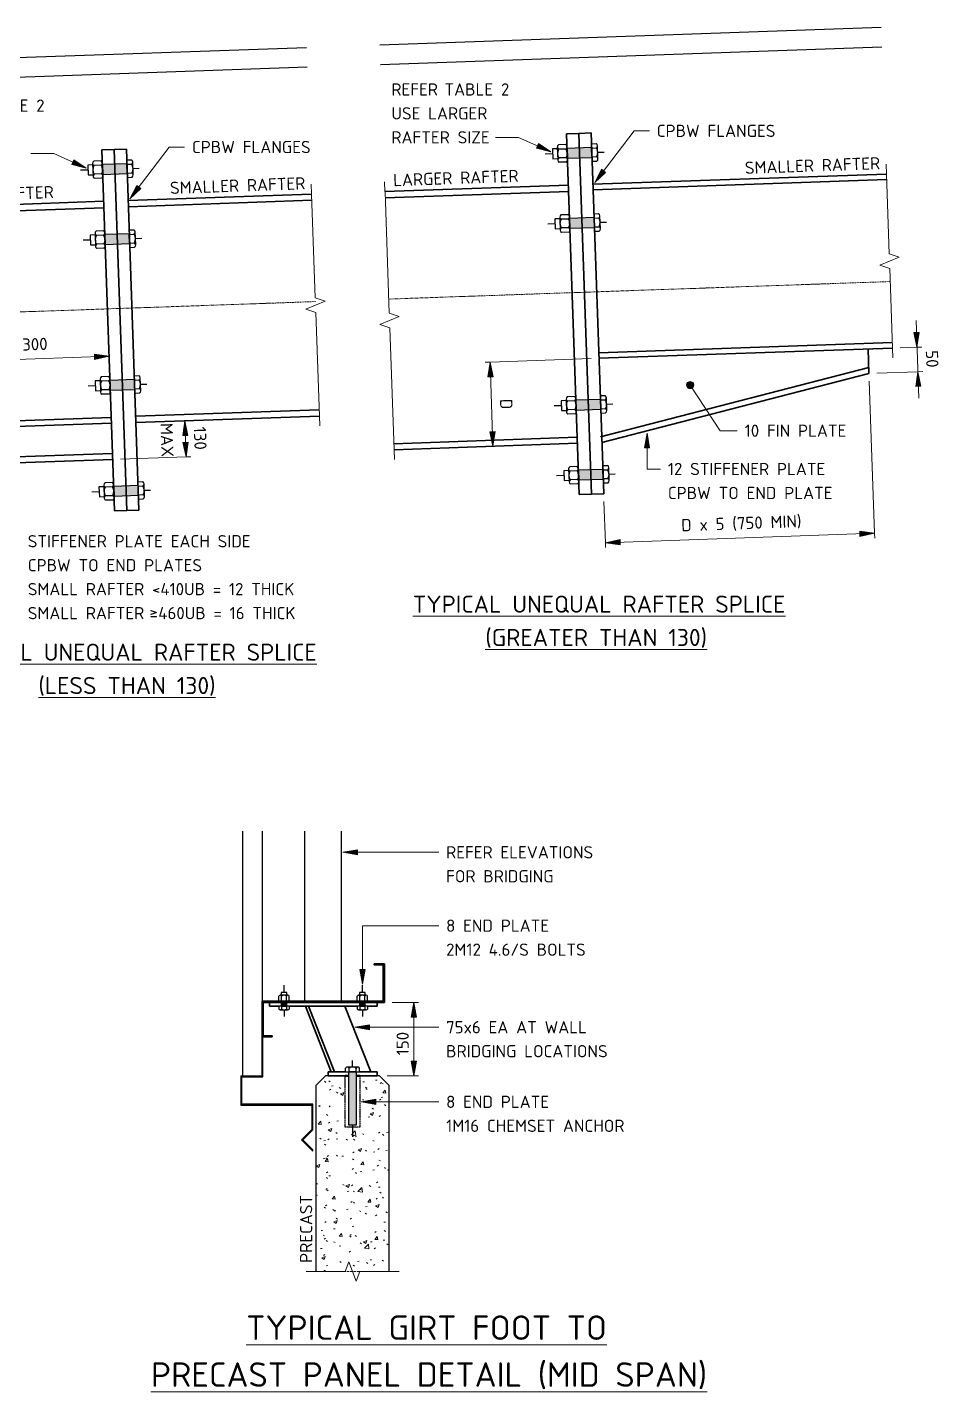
# Model space of a CAD drawing. Header units: millimetres. Extents: x 1310 to 9205, y 2519 to 7555.
# Drawn here: x 7067 to 8929, y 2617 to 5406 of the extents above; entities that cross this region are included whole.
import ezdxf

# ---------------------------------------------------------------- set-up
doc = ezdxf.new("R2010")
doc.units = ezdxf.units.MM
for name, pattern in [('Centre x0_5', [10.25, 1.5, -1.25, 6.25, -1.25]), ('Dash', [7, 5, -2]), ('Hidden', [4, 3, -1])]:
    doc.linetypes.add(name, pattern=pattern)
for name, color, linetype, lineweight in [('A-000-T_TEXT', 231, 'Continuous', 13), ('A-010-D_DIM', 211, 'Continuous', 13), ('A-010-D_DIM-10', 211, 'Continuous', 13), ('A-010-M_LINE', 90, 'Continuous', 13), ('Z-000-T_TEXT', 131, 'Continuous', 18), ('Z-060-M_DETAIL', 92, 'Continuous', 25), ('Z-200_P_REF_PLANE', 111, 'Dash', 13)]:
    doc.layers.add(name, color=color, linetype=linetype, lineweight=lineweight)
doc.styles.add('ISOCPEUR', font='isocpeur.ttf', dxfattribs={"height": 25})
doc.styles.add('ISOCPEUR_1', font='isocpeur.ttf', dxfattribs={"height": 35})
doc.styles.add('ISOCPEUR_2', font='isocpeur.ttf', dxfattribs={"height": 25})
doc.styles.add('ISOCPEUR_3', font='isocpeur.ttf', dxfattribs={"height": 50})
doc.styles.add('ISOCPEUR_B', font='', dxfattribs={"height": 25})
doc.styles.get('ISOCPEUR_B').set_extended_font_data('ISOCPEUR', bold=True)
doc.dimstyles.new('2_5___Arrow', dxfattribs={"dimscale": 304.8, "dimtxt": 24.899529, "dimasz": 0.098425, "dimexe": 0.032808, "dimexo": 0.052493, "dimgap": 0.032808, "dimtad": 1, "dimdec": 0, "dimzin": 0, "dimdsep": 46, "dimtxsty": 'ISOCPEUR', "dimsah": 1, "dimcen": 0.09, "dimadec": 0, "dimazin": 0, "dimtfac": 1, "dimtdec": 4, "dimtix": 1, "dimtmove": 0, "dimatfit": 3, "dimfxl": 1, "dimtvp": 1, "dimtolj": 1, "dimtzin": 0, "dimlwd": 18, "dimlwe": 18, "dimarcsym": 2})
doc.dimstyles.new('2_5___Arrow_1', dxfattribs={"dimscale": 304.8, "dimtxt": 24.899529, "dimasz": 0.098425, "dimexe": 0.032808, "dimexo": 0.052493, "dimgap": 0.032808, "dimtad": 1, "dimdec": 0, "dimzin": 0, "dimdsep": 46, "dimtxsty": 'ISOCPEUR_2', "dimsah": 1, "dimcen": 0.09, "dimadec": 0, "dimazin": 0, "dimtfac": 1, "dimtdec": 4, "dimtix": 1, "dimtmove": 0, "dimatfit": 3, "dimfxl": 1, "dimtvp": 1, "dimtolj": 1, "dimtzin": 0, "dimlwd": 18, "dimlwe": 18, "dimarcsym": 2})
doc.dimstyles.new('2_5___Arrow_Tick_1', dxfattribs={"dimscale": 304.8, "dimtxt": 24.899529, "dimasz": 0.098425, "dimexe": 0.032808, "dimexo": 0.052493, "dimgap": 0.008202, "dimtad": 1, "dimdec": 0, "dimzin": 0, "dimdsep": 46, "dimtxsty": 'ISOCPEUR', "dimsah": 1, "dimcen": 0.09, "dimadec": 0, "dimazin": 0, "dimtfac": 1, "dimtdec": 4, "dimtix": 1, "dimtmove": 2, "dimatfit": 3, "dimfxl": 1, "dimtvp": 1, "dimtolj": 1, "dimtzin": 0, "dimlwd": 18, "dimlwe": 18, "dimarcsym": 2})

# ---------------------------------------------------------------- blocks, each defined once
blk = doc.blocks.new('NRP_Break Line _v2_ - Section-3989039-S-6911 - _INDUSTRIAL_ TYPICAL PORTAL FRAME AND AWNING DETAILS')
at = {"layer": 'Z-060-M_DETAIL', "lineweight": 18}
for p, q in [((0, 0), (212, 0)), ((242, 0), (454, 0))]:
    blk.add_line(p, q, dxfattribs=at)
blk = doc.blocks.new('NRP_Bolt Detailed Section _v2_ - M20-3988994-S-6911 - _INDUSTRIAL_ TYPICAL PORTAL FRAME AND AWNING DETAILS')
at = {"layer": 'Z-060-M_DETAIL'}
blk.add_hatch(color=256, dxfattribs=at).paths.add_polyline_path([(0, 10), (0, -10), (50, -10), (50, 10)])
for p, q in [((-12.2, 0), (-25, 0)), ((-12.2, 13.3), (-12.2, -13.3)), ((0, 17.8), (-9.6, 17.8)), ((0, 8.9), (-9.6, 8.9)), ((0, -17.8), (0, 17.8)), ((50, 10), (0, 10)), ((0, 10), (0, -10)), ((50, 13.3), (50, -13.3)), ((50, -10), (50, 10)), ((52.5, 17.8), (67.5, 17.8)), ((52.5, 8.9), (67.5, 8.9)), ((70, -13.3), (70, 13.3)), ((80, 10), (70, 10)), ((80, -10), (80, 10)), ((0, -8.9), (-9.6, -8.9)), ((0, -17.8), (-9.6, -17.8)), ((0, -10), (50, -10)), ((52.5, -8.9), (67.5, -8.9)), ((52.5, -17.8), (67.5, -17.8)), ((70, -10), (80, -10)), ((80, 0), (95, 0))]:
    blk.add_line(p, q, dxfattribs=at)
for centre, radius, start, end in [((-7, 13.3), 5.16, 120.5102, 239.4898), ((4.6, 0), 16.8, 148.1145, 211.8855), ((55.2, 13.3), 5.16, 120.5102, 239.4898), ((66.8, 0), 16.8, 148.1145, 211.8855), ((64.8, 13.3), 5.16, 300.5102, 59.4898), ((53.2, 0), 16.8, 328.1145, 31.8855), ((-7, -13.3), 5.16, 120.5102, 239.4898), ((55.2, -13.3), 5.16, 120.5102, 239.4898), ((64.8, -13.3), 5.16, 300.5102, 59.4898)]:
    blk.add_arc(centre, radius, start, end, dxfattribs=at)
blk = doc.blocks.new('NRP_Break Line _v2_ - Section-3989040-S-6911 - _INDUSTRIAL_ TYPICAL PORTAL FRAME AND AWNING DETAILS')
at = {"layer": 'Z-060-M_DETAIL', "lineweight": 18}
for p, q in [((0, 0), (249, 0)), ((279, 0), (528, 0))]:
    blk.add_line(p, q, dxfattribs=at)
blk = doc.blocks.new('NRP_Break Line _v2_ - Section-3989047-S-6911 - _INDUSTRIAL_ TYPICAL PORTAL FRAME AND AWNING DETAILS')
at = {"layer": 'Z-060-M_DETAIL', "lineweight": 18}
for p, q in [((0, 0), (163, 0)), ((193, 0), (356, 0))]:
    blk.add_line(p, q, dxfattribs=at)
blk = doc.blocks.new('NRP_Break Line _v2_ - Section-V3-S-6911 - _INDUSTRIAL_ TYPICAL PORTAL FRAME AND AWNING DETAILS')
at = {"layer": 'Z-060-M_DETAIL', "lineweight": 18}
for p, q in [((0, 0), (60, 0)), ((90, 0), (150, 0))]:
    blk.add_line(p, q, dxfattribs=at)
blk = doc.blocks.new('NRP_Bolt Detailed Section _v2_ - M16-3989057-S-6911 - _INDUSTRIAL_ TYPICAL PORTAL FRAME AND AWNING DETAILS')
at = {"layer": 'Z-060-M_DETAIL'}
blk.add_hatch(color=256, dxfattribs=at).paths.add_polyline_path([(0, -8), (108, -8), (108, 8), (0, 8)])
for p, q in [((-9.752, 10.668), (-9.752, -10.668)), ((0, 14.224), (-7.72, 14.224)), ((0, 7.112), (-7.72, 7.112)), ((0, -14.224), (0, 14.224)), ((108, 8), (0, 8)), ((0, 8), (0, -8)), ((108, -8), (108, 8)), ((-9.752, 0), (-23, 0)), ((0, -7.112), (-7.72, -7.112)), ((0, -14.224), (-7.72, -14.224)), ((0, -8), (108, -8)), ((108, 0), (133, 0))]:
    blk.add_line(p, q, dxfattribs=at)
at = {"layer": 'Z-060-M_DETAIL', "linetype": 'Hidden'}
for p, q in [((8, 15), (113, 15)), ((113, 15), (113, -15)), ((113, -15), (8, -15))]:
    blk.add_line(p, q, dxfattribs=at)
at = {"layer": 'Z-060-M_DETAIL', "lineweight": 50}
for p, q in [((8, 15), (8, 8)), ((8, -8), (8, -15))]:
    blk.add_line(p, q, dxfattribs=at)
at = {"layer": 'Z-060-M_DETAIL'}
for centre, radius, start, end in [((-5.6245, 10.668), 4.1275, 120.5102374, 239.4897626), ((3.7124, 0), 13.464, 148.1145038, 211.8854962), ((-5.6245, -10.668), 4.1275, 120.5102374, 239.4897626)]:
    blk.add_arc(centre, radius, start, end, dxfattribs=at)
blk = doc.blocks.new('NRP_Bolt Detailed Section _v2_ - M12-3988971-S-6911 - _INDUSTRIAL_ TYPICAL PORTAL FRAME AND AWNING DETAILS')
at = {"layer": 'Z-060-M_DETAIL'}
blk.add_hatch(color=256, dxfattribs=at).paths.add_polyline_path([(0, 6), (0, -6), (10.4, -6), (10.4, 6)])
for p, q in [((-7.3, 8), (-7.3, -8)), ((0, 10.7), (-5.8, 10.7)), ((0, 5.3), (-5.8, 5.3)), ((0, -10.7), (0, 10.7)), ((10.4, 6), (0, 6)), ((0, 6), (0, -6)), ((10.4, 8), (10.4, -8)), ((10.4, -6), (10.4, 6)), ((11.9, 10.7), (20.9, 10.7)), ((11.9, 5.3), (20.9, 5.3)), ((22.4, -8), (22.4, 8)), ((28.4, 6), (22.4, 6)), ((28.4, -6), (28.4, 6)), ((-7.3, 0), (-21, 0)), ((0, -5.3), (-5.8, -5.3)), ((0, -10.7), (-5.8, -10.7)), ((0, -6), (10.4, -6)), ((11.9, -5.3), (20.9, -5.3)), ((11.9, -10.7), (20.9, -10.7)), ((22.4, -6), (28.4, -6)), ((28.4, 0), (43.4, 0))]:
    blk.add_line(p, q, dxfattribs=at)
for centre, radius, start, end in [((-4.2, 8), 3.1, 120.5102, 239.4898), ((2.8, 0), 10.1, 148.1145, 211.8855), ((13.5, 8), 3.1, 120.5102, 239.4898), ((20.5, 0), 10.1, 148.1145, 211.8855), ((19.3, 8), 3.1, 300.5102, 59.4898), ((12.3, 0), 10.1, 328.1145, 31.8855), ((-4.2, -8), 3.1, 120.5102, 239.4898), ((13.5, -8), 3.1, 120.5102, 239.4898), ((19.3, -8), 3.1, 300.5102, 59.4898)]:
    blk.add_arc(centre, radius, start, end, dxfattribs=at)
blk = doc.blocks.new('DIMBLOCK8-S-6911 - _INDUSTRIAL_ TYPICAL PORTAL FRAME AND AWNING DETAILS')
at = {"layer": 'A-010-D_DIM-10', "lineweight": 18}
for points in [[(7388.8, 4601.8), (7384.6, 4571.6), (7395.2, 4572)], [(7391.4, 4527.8), (7395.7, 4558), (7385.1, 4557.6)]]:
    blk.add_hatch(color=256, dxfattribs=at).paths.add_polyline_path(points)
for p, q in [((7388.8, 4601.8), (7378.9, 4601.4)), ((7388.8, 4601.8), (7384.6, 4571.6)), ((7388.8, 4601.8), (7394.1, 4602)), ((7388.8, 4601.8), (7391.4, 4527.8)), ((7395.2, 4572), (7388.8, 4601.8)), ((7384.6, 4571.6), (7395.2, 4572)), ((7395.7, 4558), (7385.1, 4557.6)), ((7385.1, 4557.6), (7391.4, 4527.8)), ((7391.4, 4527.8), (7395.7, 4558)), ((7391.4, 4527.8), (7257.5, 4523.2)), ((7391.4, 4527.8), (7401.4, 4528.2))]:
    blk.add_line(p, q, dxfattribs=at)
at = {"layer": 'A-010-D_DIM-10', "color": 0, "lineweight": 18, "char_height": 25, "attachment_point": 1, "rotation": 272, "line_spacing_factor": 1.149209}
for s, insert, width, style in [('MAX', (7363.8, 4597.7), 81.019, 'ISOCPEUR'), ('\u200c130', (7431.9, 4590.2), 57.46, 'ISOCPEUR_2')]:
    blk.add_mtext(s, dxfattribs=dict(at, insert=insert, width=width, style=style))
blk = doc.blocks.new('DIMBLOCK9-S-6911 - _INDUSTRIAL_ TYPICAL PORTAL FRAME AND AWNING DETAILS')
at = {"layer": 'A-010-D_DIM-10', "lineweight": 18}
for points in [[(6934.3, 4723), (6964.5, 4718.8), (6964.1, 4729.3)], [(7234.2, 4733.5), (7204, 4737.7), (7204.4, 4727.1)]]:
    blk.add_hatch(color=256, dxfattribs=at).paths.add_polyline_path(points)
for p, q in [((7234.2, 4733.5), (7233.8, 4743.5)), ((6934.3, 4723), (6934, 4733)), ((7234.2, 4733.5), (6934.3, 4723)), ((6964.1, 4729.3), (6934.3, 4723)), ((6934.3, 4723), (6964.5, 4718.8)), ((6934.3, 4723), (6938.1, 4614.1)), ((6964.5, 4718.8), (6964.1, 4729.3)), ((7234.2, 4733.5), (7204, 4737.7)), ((7204, 4737.7), (7204.4, 4727.1)), ((7204.4, 4727.1), (7234.2, 4733.5)), ((7234.2, 4733.5), (7234.3, 4728.3))]:
    blk.add_line(p, q, dxfattribs=at)
at = {"layer": 'A-010-D_DIM-10', "color": 0, "lineweight": 18, "insert": (7056.2, 4769.9), "char_height": 25, "width": 63.781, "attachment_point": 1, "rotation": 2, "line_spacing_factor": 1.149209, "style": 'ISOCPEUR'}
blk.add_mtext('300', dxfattribs=at)
blk = doc.blocks.new('DIMBLOCK10-S-6911 - _INDUSTRIAL_ TYPICAL PORTAL FRAME AND AWNING DETAILS')
at = {"layer": 'A-010-D_DIM-10', "lineweight": 18}
for points in [[(8884.5, 4752.1), (8888.8, 4782.2), (8878.2, 4781.9)], [(8886.3, 4702.1), (8882, 4671.9), (8892.6, 4672.3)]]:
    blk.add_hatch(color=256, dxfattribs=at).paths.add_polyline_path(points)
for p, q in [((8888.2, 4647.7), (8882.6, 4806.5)), ((8888.8, 4782.2), (8878.2, 4781.9)), ((8878.2, 4781.9), (8884.5, 4752.1)), ((8884.5, 4752.1), (8888.8, 4782.2)), ((8884.5, 4752.1), (8850.5, 4750.9)), ((8884.5, 4752.1), (8894.5, 4752.4)), ((8886.3, 4702.1), (8802.3, 4699.2)), ((8886.3, 4702.1), (8882, 4671.9)), ((8886.3, 4702.1), (8896.3, 4702.5)), ((8892.6, 4672.3), (8886.3, 4702.1)), ((8882, 4671.9), (8892.6, 4672.3))]:
    blk.add_line(p, q, dxfattribs=at)
at = {"layer": 'A-010-D_DIM-10', "color": 0, "lineweight": 18, "insert": (8927.4, 4746.3), "char_height": 25, "width": 42.521, "attachment_point": 1, "rotation": 272, "line_spacing_factor": 1.149209, "style": 'ISOCPEUR'}
blk.add_mtext('50', dxfattribs=at)
blk = doc.blocks.new('DIMBLOCK11-S-6911 - _INDUSTRIAL_ TYPICAL PORTAL FRAME AND AWNING DETAILS')
at = {"layer": 'A-010-D_DIM-10', "lineweight": 18}
for points in [[(8248.1, 4352.6), (8278.2, 4348.4), (8277.9, 4359)], [(8797.7, 4371.8), (8767.6, 4376.1), (8767.9, 4365.5)]]:
    blk.add_hatch(color=256, dxfattribs=at).paths.add_polyline_path(points)
for p, q in [((8797.7, 4371.8), (8786.9, 4682.6)), ((8248.1, 4352.6), (8245.1, 4436.6)), ((8797.7, 4371.8), (8248.1, 4352.6)), ((8277.9, 4359), (8248.1, 4352.6)), ((8248.1, 4352.6), (8278.2, 4348.4)), ((8248.1, 4352.6), (8248.4, 4342.6)), ((8278.2, 4348.4), (8277.9, 4359)), ((8797.7, 4371.8), (8767.6, 4376.1)), ((8767.6, 4376.1), (8767.9, 4365.5)), ((8767.9, 4365.5), (8797.7, 4371.8)), ((8797.7, 4371.8), (8798.1, 4361.8))]:
    blk.add_line(p, q, dxfattribs=at)
at = {"layer": 'A-010-D_DIM-10', "color": 0, "lineweight": 18, "insert": (8402.3, 4400.7), "char_height": 25, "width": 286.153, "attachment_point": 1, "rotation": 2, "line_spacing_factor": 1.149209, "style": 'ISOCPEUR'}
blk.add_mtext('D x 5 (750 MIN)', dxfattribs=at)
blk = doc.blocks.new('DIMBLOCK12-S-6911 - _INDUSTRIAL_ TYPICAL PORTAL FRAME AND AWNING DETAILS')
at = {"layer": 'A-010-D_DIM-10', "lineweight": 18}
for points in [[(8012.3, 4721.6), (8008, 4691.5), (8018.6, 4691.8)], [(8018.3, 4549.7), (8022.5, 4579.9), (8012, 4579.5)]]:
    blk.add_hatch(color=256, dxfattribs=at).paths.add_polyline_path(points)
for p, q in [((8012.3, 4721.6), (8002.3, 4721.3)), ((8012.3, 4721.6), (8008, 4691.5)), ((8012.3, 4721.6), (8218.9, 4728.8)), ((8012.3, 4721.6), (8018.3, 4549.7)), ((8018.6, 4691.8), (8012.3, 4721.6)), ((8008, 4691.5), (8018.6, 4691.8)), ((8022.5, 4579.9), (8012, 4579.5)), ((8012, 4579.5), (8018.3, 4549.7)), ((8018.3, 4549.7), (8022.5, 4579.9)), ((8018.3, 4549.7), (8008.3, 4549.4)), ((8018.3, 4549.7), (8023.5, 4549.9))]:
    blk.add_line(p, q, dxfattribs=at)
at = {"layer": 'A-010-D_DIM-10', "color": 0, "lineweight": 18, "insert": (8057.6, 4647.2), "char_height": 25, "width": 24.133, "attachment_point": 1, "rotation": 272, "line_spacing_factor": 1.149209, "style": 'ISOCPEUR'}
blk.add_mtext('D', dxfattribs=at)
blk = doc.blocks.new('DIMBLOCK23-S-6911 - _INDUSTRIAL_ TYPICAL PORTAL FRAME AND AWNING DETAILS')
at = {"layer": 'A-010-D_DIM-10', "lineweight": 18}
for points in [[(7856.5, 3413.2), (7851.2, 3383.2), (7861.8, 3383.2)], [(7856.5, 3263.2), (7861.8, 3293.2), (7851.2, 3293.2)]]:
    blk.add_hatch(color=256, dxfattribs=at).paths.add_polyline_path(points)
for p, q in [((7856.5, 3413.2), (7812.5, 3413.2)), ((7856.5, 3413.2), (7851.2, 3383.2)), ((7856.5, 3413.2), (7856.5, 3263.2)), ((7861.8, 3383.2), (7856.5, 3413.2)), ((7856.5, 3413.2), (7866.5, 3413.2)), ((7851.2, 3383.2), (7861.8, 3383.2)), ((7861.8, 3293.2), (7851.2, 3293.2)), ((7851.2, 3293.2), (7856.5, 3263.2)), ((7856.5, 3263.2), (7861.8, 3293.2)), ((7856.5, 3263.2), (7802.5, 3263.2)), ((7856.5, 3263.2), (7866.5, 3263.2))]:
    blk.add_line(p, q, dxfattribs=at)
at = {"layer": 'A-010-D_DIM-10', "color": 0, "lineweight": 18, "insert": (7821.3, 3305), "char_height": 25, "width": 57.46, "attachment_point": 1, "rotation": 90, "line_spacing_factor": 1.149209, "style": 'ISOCPEUR'}
blk.add_mtext('150', dxfattribs=at)

msp = doc.modelspace()

# ---------------------------------------------------------------- hatches: boundary and pattern name
at = {"layer": 'A-000-T_TEXT', "lineweight": 18}
for points in [[(8136.7, 5151.1), (8111.6, 5168.3), (8107.2, 5158.6)], [(7187.3, 5117.9), (7162.1, 5135.1), (7157.8, 5125.5)], [(8226.1, 5088.7), (8248.4, 5109.4), (8240, 5115.8)], [(7276.6, 5055.6), (7299, 5076.2), (7290.6, 5082.6)], [(8333.2, 4576.5), (8327.9, 4546.5), (8338.4, 4546.5)], [(7711.9, 3719.9), (7741.9, 3714.6), (7741.9, 3725.1)], [(7751.7, 3450.4), (7757, 3480.4), (7746.5, 3480.4)], [(7736, 3362.4), (7766, 3357.1), (7766, 3367.6)], [(7749, 3209.9), (7779, 3204.6), (7779, 3215.1)]]:
    msp.add_hatch(color=7, dxfattribs=at).paths.add_polyline_path(points)
h = msp.add_hatch(color=7, dxfattribs=at)
edge = h.paths.add_edge_path()
edge.add_arc((8421.3, 4674.7), 7.5, 0, 360)
at = {"layer": 'Z-060-M_DETAIL', "lineweight": 18}
h = msp.add_hatch(dxfattribs=at)
h.set_pattern_fill('FP_1', color=8, style=0, pattern_type=2)
h.set_pattern_definition([(50, (0, 0), (72.87376, -6.37607), [7.62, -83.82]), (355, (0, 0), (-14.097, 76.42244), [6.096, -67.056]), (100.451, (6.07, -0.53), (58.77696, 70.0469), [6.476, -71.236]), (46.184, (0, 20.32), (108.4314, -16.8175), [11.43, -125.73]), (96.636, (9.04, 18.92), (94.961, 98.9709), [9.714, -106.854]), (351.184, (0, 20.32), (94.9623, 98.9702), [9.144, -100.584]), (21, (10.16, 15.24), (60.64565, -40.90654), [7.62, -83.82]), (326, (10.16, 15.24), (24.7208, 73.6749), [6.096, -67.056]), (71.451, (15.214, 11.83), (85.3669, 32.76874), [6.476, -71.236]), (37.5, (0, 0), (1.235525, 33.82243), [3.353, -62.89, 3.353, -64.719, -67.31]), (37.5, (0, 0), (1.235525, 33.82243), [-134.315, 3.353, -63.957]), (7.5, (0, 0), (26.72815, 40.07255), [3.353, -35.458, 3.353, -61.366, -25.654]), (7.5, (0, 0), (26.72815, 40.07255), [-103.53, 3.353, -22.301]), (327.5, (-22.657, 0), (54.23632, -2.29212), [3.353, -22.047, 3.353, -75.895, -105.156]), (327.5, (-22.657, 0), (54.23632, -2.29212), [-104.648, 3.353, -101.803]), (317.5, (-32.817, 0), (59.25158, 10.17014), [3.353, -29.667, 3.353, -49.276, -74.676]), (317.5, (-32.817, 0), (59.25158, 10.17014), [-85.649, 3.353, -71.323])])
h.paths.add_polyline_path([(7806.5, 2863.2), (7806.5, 3243.2), (7786.5, 3263.2), (7746.5, 3263.2), (7746.5, 3158.2), (7716.5, 3158.2), (7716.5, 3263.2), (7676.5, 3263.2), (7656.5, 3243.2), (7656.5, 2863.2), (7716.5, 2863.2), (7724, 2883.2), (7730.9, 2864.7), (7747.1, 2864.7), (7746.5, 2863.2), (7747.1, 2863.2)])

# ---------------------------------------------------------------- linework, layer by layer
at = {"layer": 'A-000-T_TEXT', "color": 7, "lineweight": 18}
for p, q in [((8226.1, 5088.7), (8306.5, 5194.3)), ((8306.5, 5194.3), (8337.9, 5194.3)), ((7276.6, 5055.6), (7357.1, 5161.2)), ((7357.1, 5161.2), (7388.4, 5161.2)), ((8070.6, 5181), (8023.6, 5181)), ((8136.7, 5151.1), (8070.6, 5181)), ((8111.6, 5168.3), (8107.2, 5158.6)), ((8136.7, 5151.1), (8111.6, 5168.3)), ((7121.2, 5147.9), (7074.1, 5147.9)), ((7187.3, 5117.9), (7121.2, 5147.9)), ((7162.1, 5135.1), (7157.8, 5125.5)), ((7187.3, 5117.9), (7162.1, 5135.1)), ((8107.2, 5158.6), (8136.7, 5151.1)), ((7157.8, 5125.5), (7187.3, 5117.9)), ((8240, 5115.8), (8226.1, 5088.7)), ((8226.1, 5088.7), (8248.4, 5109.4)), ((8248.4, 5109.4), (8240, 5115.8)), ((7290.6, 5082.6), (7276.6, 5055.6)), ((7276.6, 5055.6), (7299, 5076.2)), ((7299, 5076.2), (7290.6, 5082.6)), ((8421.3, 4674.7), (8482.6, 4581.5)), ((8333.2, 4576.5), (8327.9, 4546.5)), ((8338.4, 4546.5), (8333.2, 4576.5)), ((8333.2, 4576.5), (8333.2, 4503.2)), ((8482.6, 4581.5), (8517.5, 4581.5)), ((8327.9, 4546.5), (8338.4, 4546.5)), ((8333.2, 4503.2), (8360.6, 4503.2)), ((7741.9, 3725.1), (7711.9, 3719.9)), ((7711.9, 3719.9), (7741.9, 3714.6)), ((7711.9, 3719.9), (7907.6, 3719.9)), ((7741.9, 3714.6), (7741.9, 3725.1)), ((7751.7, 3569.9), (7907.6, 3569.9)), ((7751.7, 3450.4), (7751.7, 3569.9)), ((7757, 3480.4), (7746.5, 3480.4)), ((7746.5, 3480.4), (7751.7, 3450.4)), ((7751.7, 3450.4), (7757, 3480.4)), ((7766, 3367.6), (7736, 3362.4)), ((7736, 3362.4), (7766, 3357.1)), ((7736, 3362.4), (7907.6, 3362.4)), ((7766, 3357.1), (7766, 3367.6)), ((7779, 3215.1), (7749, 3209.9)), ((7749, 3209.9), (7779, 3204.6)), ((7749, 3209.9), (7907.6, 3209.9)), ((7779, 3204.6), (7779, 3215.1))]:
    msp.add_line(p, q, dxfattribs=at)
msp.add_circle((8421.3, 4674.7), 7.5, dxfattribs=at)
at = {"layer": 'A-010-M_LINE', "lineweight": 25}
for p, q in [((7787.3, 5370.2), (8811.6, 5405.9)), ((6837.9, 5337), (7637.4, 5364.9)), ((7788.7, 5330.2), (8813, 5366)), ((6839.2, 5297), (7638.8, 5325)), ((7506.5, 3763.2), (7506.5, 3263.2)), ((7546.5, 3763.2), (7546.5, 3263.2)), ((7634, 3415.6), (7634, 3763.2)), ((7709, 3415.6), (7709, 3763.2)), ((7634, 3415.6), (7709, 3415.6)), ((7546.5, 3263.2), (7546.5, 3379.2)), ((7548.5, 3379.2), (7546.5, 3379.2)), ((7548.5, 3261.2), (7548.5, 3379.2)), ((7503.5, 3263.2), (7546.5, 3263.2)), ((7503.5, 3263.2), (7503.5, 3203.2)), ((7506.5, 3263.2), (7546.5, 3263.2)), ((7676.5, 3263.2), (7656.5, 3243.2)), ((7716.5, 3263.2), (7676.5, 3263.2)), ((7786.5, 3263.2), (7746.5, 3263.2)), ((7806.5, 3243.2), (7786.5, 3263.2)), ((7505.5, 3261.2), (7548.5, 3261.2)), ((7505.5, 3205.2), (7505.5, 3261.2)), ((7656.5, 3243.2), (7656.5, 2863.2)), ((7806.5, 2863.2), (7806.5, 3243.2)), ((7503.5, 3203.2), (7648.5, 3203.2)), ((7650.5, 3205.2), (7505.5, 3205.2)), ((7648.5, 3203.2), (7648.5, 3153.2)), ((7650.5, 3152.4), (7650.5, 3205.2)), ((7648.5, 3153.2), (7627.3, 3132)), ((7630.1, 3132), (7650.5, 3152.4)), ((7627.3, 3132), (7650.5, 3108.8)), ((7650.5, 3111.6), (7630.1, 3132)), ((7650.5, 3108.8), (7650.5, 3111.6))]:
    msp.add_line(p, q, dxfattribs=at)
at = {"layer": 'A-010-M_LINE', "lineweight": 35}
for p, q in [((8193.8, 5189.2), (8168.8, 5188.4)), ((8168.8, 5188.4), (8194.6, 4450.8)), ((8218.8, 5190.1), (8193.8, 5189.2)), ((8219.6, 4451.7), (8193.8, 5189.2)), ((8193.8, 5189.2), (8219.6, 4451.7)), ((8244.6, 4452.6), (8218.8, 5190.1)), ((7244.4, 5156.1), (7219.4, 5155.2)), ((7219.4, 5155.2), (7245.2, 4417.7)), ((7269.4, 5157), (7244.4, 5156.1)), ((7270.2, 4418.5), (7244.4, 5156.1)), ((7244.4, 5156.1), (7270.2, 4418.5)), ((7295.2, 4419.4), (7269.4, 5157)), ((8222.5, 5085.2), (8822.1, 5106.1)), ((8172.5, 5083.4), (7797.7, 5070.3)), ((8222.9, 5073.7), (8822.5, 5094.6)), ((7223.1, 5050.3), (6848.3, 5037.2)), ((7273.1, 5052), (7647.8, 5065.1)), ((7273.5, 5039.3), (7648.3, 5052.4)), ((8173, 5070.2), (7798.2, 5057.2)), ((7223.6, 5037.1), (6848.8, 5024)), ((8234.5, 4740.9), (8834.1, 4761.8)), ((8234.9, 4729.4), (8834.5, 4750.3)), ((8784.6, 4748.6), (8786.3, 4698.6)), ((8237.9, 4569.1), (8785.9, 4710.9)), ((8240.9, 4557.5), (8786.3, 4698.6)), ((6938.7, 4598.1), (7238.5, 4608.6)), ((7288.5, 4611), (7663.2, 4624.1)), ((7288.9, 4598.3), (7663.7, 4611.4)), ((7238.9, 4596.6), (6939.1, 4586.1)), ((8190.5, 4568), (7815.7, 4554.9)), ((8190.9, 4555.8), (7816.2, 4542.7)), ((7241.1, 4534.8), (6866.3, 4521.7)), ((7241.5, 4522.6), (6866.7, 4509.5)), ((8194.6, 4450.8), (8219.6, 4451.7)), ((8219.6, 4451.7), (8244.6, 4452.6)), ((7245.2, 4417.7), (7270.2, 4418.5)), ((7270.2, 4418.5), (7295.2, 4419.4)), ((7775.5, 3489.8), (7775.5, 3492.2)), ((7775.5, 3492.2), (7796.5, 3492.2)), ((7794.1, 3489.8), (7775.5, 3489.8)), ((7794.1, 3415.6), (7794.1, 3489.8)), ((7796.5, 3492.2), (7796.5, 3413.2)), ((7546.5, 3342.6), (7546.5, 3415.6)), ((7546.5, 3415.6), (7583.5, 3415.6)), ((7585.5, 3413.2), (7548.9, 3413.2)), ((7548.9, 3413.2), (7548.9, 3345)), ((7585.5, 3413.2), (7561.5, 3413.2)), ((7561.5, 3413.2), (7561.5, 3405.2)), ((7561.5, 3405.2), (7580.8, 3405.2)), ((7745.5, 3413.2), (7597.5, 3413.2)), ((7745.5, 3413.2), (7597.5, 3413.2)), ((7599.5, 3415.6), (7743.5, 3415.6)), ((7602.2, 3405.2), (7740.8, 3405.2)), ((7635.3, 3405.2), (7688.1, 3271.2)), ((7641.7, 3405.2), (7694.5, 3271.2)), ((7715.9, 3405.2), (7768.7, 3271.2)), ((7796.5, 3413.2), (7757.5, 3413.2)), ((7781.5, 3413.2), (7757.5, 3413.2)), ((7759.5, 3415.6), (7794.1, 3415.6)), ((7762.2, 3405.2), (7781.5, 3405.2)), ((7781.5, 3405.2), (7781.5, 3413.2)), ((7567.5, 3342.6), (7546.5, 3342.6)), ((7548.9, 3345), (7567.5, 3345)), ((7567.5, 3345), (7567.5, 3342.6)), ((7681.5, 3271.2), (7717.3, 3271.2)), ((7681.5, 3263.2), (7681.5, 3271.2)), ((7716.5, 3263.2), (7681.5, 3263.2)), ((7745.7, 3271.2), (7781.5, 3271.2)), ((7781.5, 3263.2), (7746.5, 3263.2)), ((7781.5, 3271.2), (7781.5, 3263.2))]:
    msp.add_line(p, q, dxfattribs=at)
at = {"layer": 'A-010-M_LINE', "linetype": 'Centre x0_5', "lineweight": 18}
for p, q in [((7805.4, 4850.5), (8829.8, 4886.3)), ((6856, 4817.3), (7655.5, 4845.3))]:
    msp.add_line(p, q, dxfattribs=at)
at = {"layer": 'A-010-M_LINE', "lineweight": 18}
for p, q in [((7585.5, 3413.2), (7561.5, 3413.2)), ((7561.5, 3413.2), (7561.5, 3405.2)), ((7561.5, 3405.2), (7580.8, 3405.2)), ((7745.5, 3413.2), (7597.5, 3413.2)), ((7602.2, 3405.2), (7740.8, 3405.2)), ((7781.5, 3413.2), (7757.5, 3413.2)), ((7762.2, 3405.2), (7781.5, 3405.2)), ((7781.5, 3405.2), (7781.5, 3413.2))]:
    msp.add_line(p, q, dxfattribs=at)
at = {"layer": 'Z-000-T_TEXT'}
for p, q in [((8822.1, 5106.1), (8821.4, 5126.1)), ((7647.8, 5065.1), (7647.1, 5085.1)), ((7797.7, 5070.3), (7797, 5090.3)), ((8848.1, 4936.4), (8808.6, 4920)), ((8827.8, 4943.2), (8848.1, 4936.4)), ((8808.6, 4920), (8828.9, 4913.2)), ((7655.2, 4853.2), (7675.5, 4846.4)), ((7675.5, 4846.4), (7636, 4830.1)), ((7636, 4830.1), (7656.3, 4823.3)), ((7787.2, 4798.3), (7826.7, 4814.7)), ((7807.5, 4791.5), (7787.2, 4798.3)), ((7826.7, 4814.7), (7806.4, 4821.5)), ((8834.5, 4750.3), (8835.2, 4730.3)), ((7663.7, 4611.4), (7664.4, 4591.4)), ((7816.2, 4542.7), (7816.9, 4522.7)), ((7724, 2883.2), (7716.5, 2863.2)), ((7739, 2843.2), (7724, 2883.2)), ((7656.5, 2863.2), (7636.5, 2863.2)), ((7746.5, 2863.2), (7739, 2843.2)), ((7806.5, 2863.2), (7826.5, 2863.2))]:
    msp.add_line(p, q, dxfattribs=at)
at = {"layer": 'Z-200_P_REF_PLANE'}
for p, q in [((7506.5, 3763.2), (7506.5, 3263.2)), ((7656.5, 2863.2), (7806.5, 2863.2))]:
    msp.add_line(p, q, dxfattribs=at)

# ---------------------------------------------------------------- block references
at = {"layer": 'Z-060-M_DETAIL'}
for name, p, rotation in [('NRP_Bolt Detailed Section _v2_ - M20-3988994-S-6911 - _INDUSTRIAL_ TYPICAL PORTAL FRAME AND AWNING DETAILS', (8220.2, 5150.1), 182), ('NRP_Bolt Detailed Section _v2_ - M20-3988994-S-6911 - _INDUSTRIAL_ TYPICAL PORTAL FRAME AND AWNING DETAILS', (7270.8, 5117), 182), ('NRP_Bolt Detailed Section _v2_ - M20-3988994-S-6911 - _INDUSTRIAL_ TYPICAL PORTAL FRAME AND AWNING DETAILS', (8225.2, 5007), 182), ('NRP_Bolt Detailed Section _v2_ - M20-3988994-S-6911 - _INDUSTRIAL_ TYPICAL PORTAL FRAME AND AWNING DETAILS', (7275.8, 4973.9), 182), ('NRP_Bolt Detailed Section _v2_ - M20-3988994-S-6911 - _INDUSTRIAL_ TYPICAL PORTAL FRAME AND AWNING DETAILS', (7286.2, 4676), 182), ('NRP_Bolt Detailed Section _v2_ - M20-3988994-S-6911 - _INDUSTRIAL_ TYPICAL PORTAL FRAME AND AWNING DETAILS', (8238.2, 4635.4), 182), ('NRP_Bolt Detailed Section _v2_ - M20-3988994-S-6911 - _INDUSTRIAL_ TYPICAL PORTAL FRAME AND AWNING DETAILS', (8243.2, 4492.5), 182), ('NRP_Bolt Detailed Section _v2_ - M20-3988994-S-6911 - _INDUSTRIAL_ TYPICAL PORTAL FRAME AND AWNING DETAILS', (7293.8, 4459.4), 182), ('NRP_Bolt Detailed Section _v2_ - M12-3988971-S-6911 - _INDUSTRIAL_ TYPICAL PORTAL FRAME AND AWNING DETAILS', (7591.5, 3405.2), 90), ('NRP_Bolt Detailed Section _v2_ - M12-3988971-S-6911 - _INDUSTRIAL_ TYPICAL PORTAL FRAME AND AWNING DETAILS', (7751.5, 3405.2), 90), ('NRP_Bolt Detailed Section _v2_ - M16-3989057-S-6911 - _INDUSTRIAL_ TYPICAL PORTAL FRAME AND AWNING DETAILS', (7731.5, 3271.2), 269.9999999999999)]:
    msp.add_blockref(name, p, dxfattribs=dict(at, rotation=rotation))
at = {"layer": 'Z-060-M_DETAIL', "lineweight": 18}
for name, p, rotation in [('NRP_Break Line _v2_ - Section-3989047-S-6911 - _INDUSTRIAL_ TYPICAL PORTAL FRAME AND AWNING DETAILS', (8822.1, 5106.1), 271.9999999999999), ('NRP_Break Line _v2_ - Section-3989039-S-6911 - _INDUSTRIAL_ TYPICAL PORTAL FRAME AND AWNING DETAILS', (7647.8, 5065.1), 271.9999999999999), ('NRP_Break Line _v2_ - Section-3989040-S-6911 - _INDUSTRIAL_ TYPICAL PORTAL FRAME AND AWNING DETAILS', (7816.2, 4542.7), 92.00000000000009), ('NRP_Break Line _v2_ - Section-V3-S-6911 - _INDUSTRIAL_ TYPICAL PORTAL FRAME AND AWNING DETAILS', (7806.5, 2863.2), 180)]:
    msp.add_blockref(name, p, dxfattribs=dict(at, rotation=rotation))

# ---------------------------------------------------------------- texts
at = {"layer": 'A-000-T_TEXT', "color": 7, "lineweight": 18, "attachment_point": 1}
for s, insert, char_height, width, style in [('REFER ', (7810.8, 5291.4), 25, 131.477, 'ISOCPEUR'), ('TABLE 2', (7919.3, 5291.4), 25, 164.346, 'ISOCPEUR_B'), ('TABLE 2', (6969.9, 5258.3), 25, 164.346, 'ISOCPEUR_B'), ('USE LARGER', (7810.8, 5242.5), 25, 230.886, 'ISOCPEUR'), ('RAFTER SIZE', (7810.8, 5193.5), 25, 239.705, 'ISOCPEUR'), ('CPBW FLANGES', (8352.9, 5206.8), 25, 286.202, 'ISOCPEUR'), ('CPBW FLANGES', (7403.4, 5173.7), 25, 286.202, 'ISOCPEUR'), ('10 FIN PLATE', (8532.5, 4594), 25, 246.92, 'ISOCPEUR'), ('12 STIFFENER PLATE', (8375.6, 4515.7), 25, 384.008, 'ISOCPEUR'), ('CPBW TO END PLATE', (8375.6, 4466.7), 25, 395.232, 'ISOCPEUR'), ('STIFFENER PLATE EACH SIDE ', (7068, 4368.1), 25, 557.173, 'ISOCPEUR'), ('CPBW TO END PLATES', (7068, 4319.1), 25, 419.283, 'ISOCPEUR'), ('SMALL RAFTER <410UB = 12 THICK', (7068, 4270.2), 25, 648.565, 'ISOCPEUR'), ('\\LTYPICAL UNEQUAL RAFTER SPLICE ', (7854.5, 4244.5), 35, 916.329, 'ISOCPEUR_1'), ('SMALL RAFTER ', (7068, 4221.2), 25, 301.435, 'ISOCPEUR'), ('≥', (7316.7, 4221.2), 25, 21.646, 'ISOCPEUR'), ('460UB = 16 THICK', (7334.6, 4221.2), 25, 331.899, 'ISOCPEUR'), ('\\L(GREATER THAN 130)', (8002.6, 4176.4), 35, 543.544, 'ISOCPEUR_1'), ('\\LTYPICAL UNEQUAL RAFTER SPLICE ', (6897.2, 4146.3), 35, 916.329, 'ISOCPEUR_1'), ('\\L(LESS THAN 130)', (7089.7, 4078.1), 35, 436.118, 'ISOCPEUR_1'), ('REFER ELEVATIONS', (7922.6, 3732.4), 25, 355.949, 'ISOCPEUR'), ('FOR BRIDGING', (7922.6, 3683.4), 25, 250.126, 'ISOCPEUR'), ('8 END PLATE', (7922.6, 3582.4), 25, 246.92, 'ISOCPEUR'), ('2M12 4.6/S BOLTS', (7922.6, 3533.4), 25, 340.717, 'ISOCPEUR'), ('75x6 EA AT WALL ', (7922.6, 3374.9), 25, 364.768, 'ISOCPEUR'), ('BRIDGING LOCATIONS', (7922.6, 3325.9), 25, 380, 'ISOCPEUR'), ('8 END PLATE', (7922.6, 3222.4), 25, 246.92, 'ISOCPEUR'), ('1M16 CHEMSET ANCHOR', (7922.6, 3173.4), 25, 425.696, 'ISOCPEUR'), ('\\LTYPICAL GIRT FOOT TO', (7514.1, 2773.4), 50, 862.616, 'ISOCPEUR_3'), ('\\LPRECAST PANEL DETAIL (MID SPAN)', (7319.6, 2677.5), 50, 1334.008, 'ISOCPEUR_3')]:
    msp.add_mtext(s, dxfattribs=dict(at, insert=insert, char_height=char_height, width=width, style=style))
at = {"layer": 'A-000-T_TEXT', "color": 7, "lineweight": 18, "char_height": 25, "attachment_point": 1, "style": 'ISOCPEUR'}
for s, insert, width, rotation in [('SMALLER RAFTER', (8532.4, 5131.1), 328.692, 2), ('LARGER RAFTER', (7814, 5106), 303.84, 2), ('LARGER RAFTER', (6864.6, 5072.9), 303.84, 2), ('SMALLER RAFTER', (7358.1, 5090.1), 328.692, 2), ('PRECAST', (7624.1, 2880.7), 166.751, 90)]:
    msp.add_mtext(s, dxfattribs=dict(at, insert=insert, width=width, rotation=rotation))

# ---------------------------------------------------------------- dimensions: what is measured, and where the dimension line sits
at = {"layer": 'A-010-D_DIM', "lineweight": 18}
for base, p1, p2, angle, override, picture, middle in [((8884.5, 4752.1), (8786.3, 4698.6), (8834.5, 4750.3), 272, {"dimpost": '<>', "dimfxl": 70.710678}, 'DIMBLOCK10-S-6911 - _INDUSTRIAL_ TYPICAL PORTAL FRAME AND AWNING DETAILS', (8907.9, 4727.9)), ((6934.3, 4723), (7234.9, 4712.3), (6938.7, 4598.1), 2, {"dimpost": '<>', "dimfxl": 317.445585}, 'DIMBLOCK9-S-6911 - _INDUSTRIAL_ TYPICAL PORTAL FRAME AND AWNING DETAILS', (7083.5, 4750.7))]:
    dim = msp.add_linear_dim(base=base, p1=p1, p2=p2, angle=angle, dimstyle='2_5___Arrow', override=override, dxfattribs=at)
    dim.commit()
    dim.dimension.update_dxf_attribs({"geometry": picture, "text_midpoint": middle})
for base, p1, p2, angle, text, dimstyle, override, picture, middle in [((8018.3, 4549.7), (8234.9, 4729.4), (8039.5, 4550.5), 272, 'D', '2_5___Arrow', {"dimpost": '<>', "dimfxl": 264.958735}, 'DIMBLOCK12-S-6911 - _INDUSTRIAL_ TYPICAL PORTAL FRAME AND AWNING DETAILS', (8037.8, 4636.5)), ((8248.1, 4352.6), (8786.3, 4698.6), (8244.6, 4452.6), 2, 'D x 5 (750 MIN)', '2_5___Arrow', {"dimpost": '<>', "dimfxl": 595.003361}, 'DIMBLOCK11-S-6911 - _INDUSTRIAL_ TYPICAL PORTAL FRAME AND AWNING DETAILS', (8522, 4387.2)), ((7391.4, 4527.8), (7410, 4602.5), (7241.5, 4522.6), 272, '\u200c130\\XMAX', '2_5___Arrow_1', {"dimpost": '<>', "dimfxl": 186.520672}, 'DIMBLOCK8-S-6911 - _INDUSTRIAL_ TYPICAL PORTAL FRAME AND AWNING DETAILS', (7390.1, 4564.8))]:
    dim = msp.add_linear_dim(base=base, p1=p1, p2=p2, angle=angle, text=text, dimstyle=dimstyle, override=override, dxfattribs=at)
    dim.commit()
    dim.dimension.update_dxf_attribs({"geometry": picture, "text_midpoint": middle})
dim = msp.add_linear_dim(base=(7856.5, 3263.2), p1=(7796.5, 3413.2), p2=(7786.5, 3263.2), angle=90, dimstyle='2_5___Arrow_Tick_1', override={"dimpost": '<>', "dimfxl": 150.332964}, dxfattribs=at)
dim.commit()
dim.dimension.update_dxf_attribs({"geometry": 'DIMBLOCK23-S-6911 - _INDUSTRIAL_ TYPICAL PORTAL FRAME AND AWNING DETAILS', "text_midpoint": (7838, 3333.8), "dimtype": 160, "text_rotation": 90})

doc.saveas('drawing.dxf')
